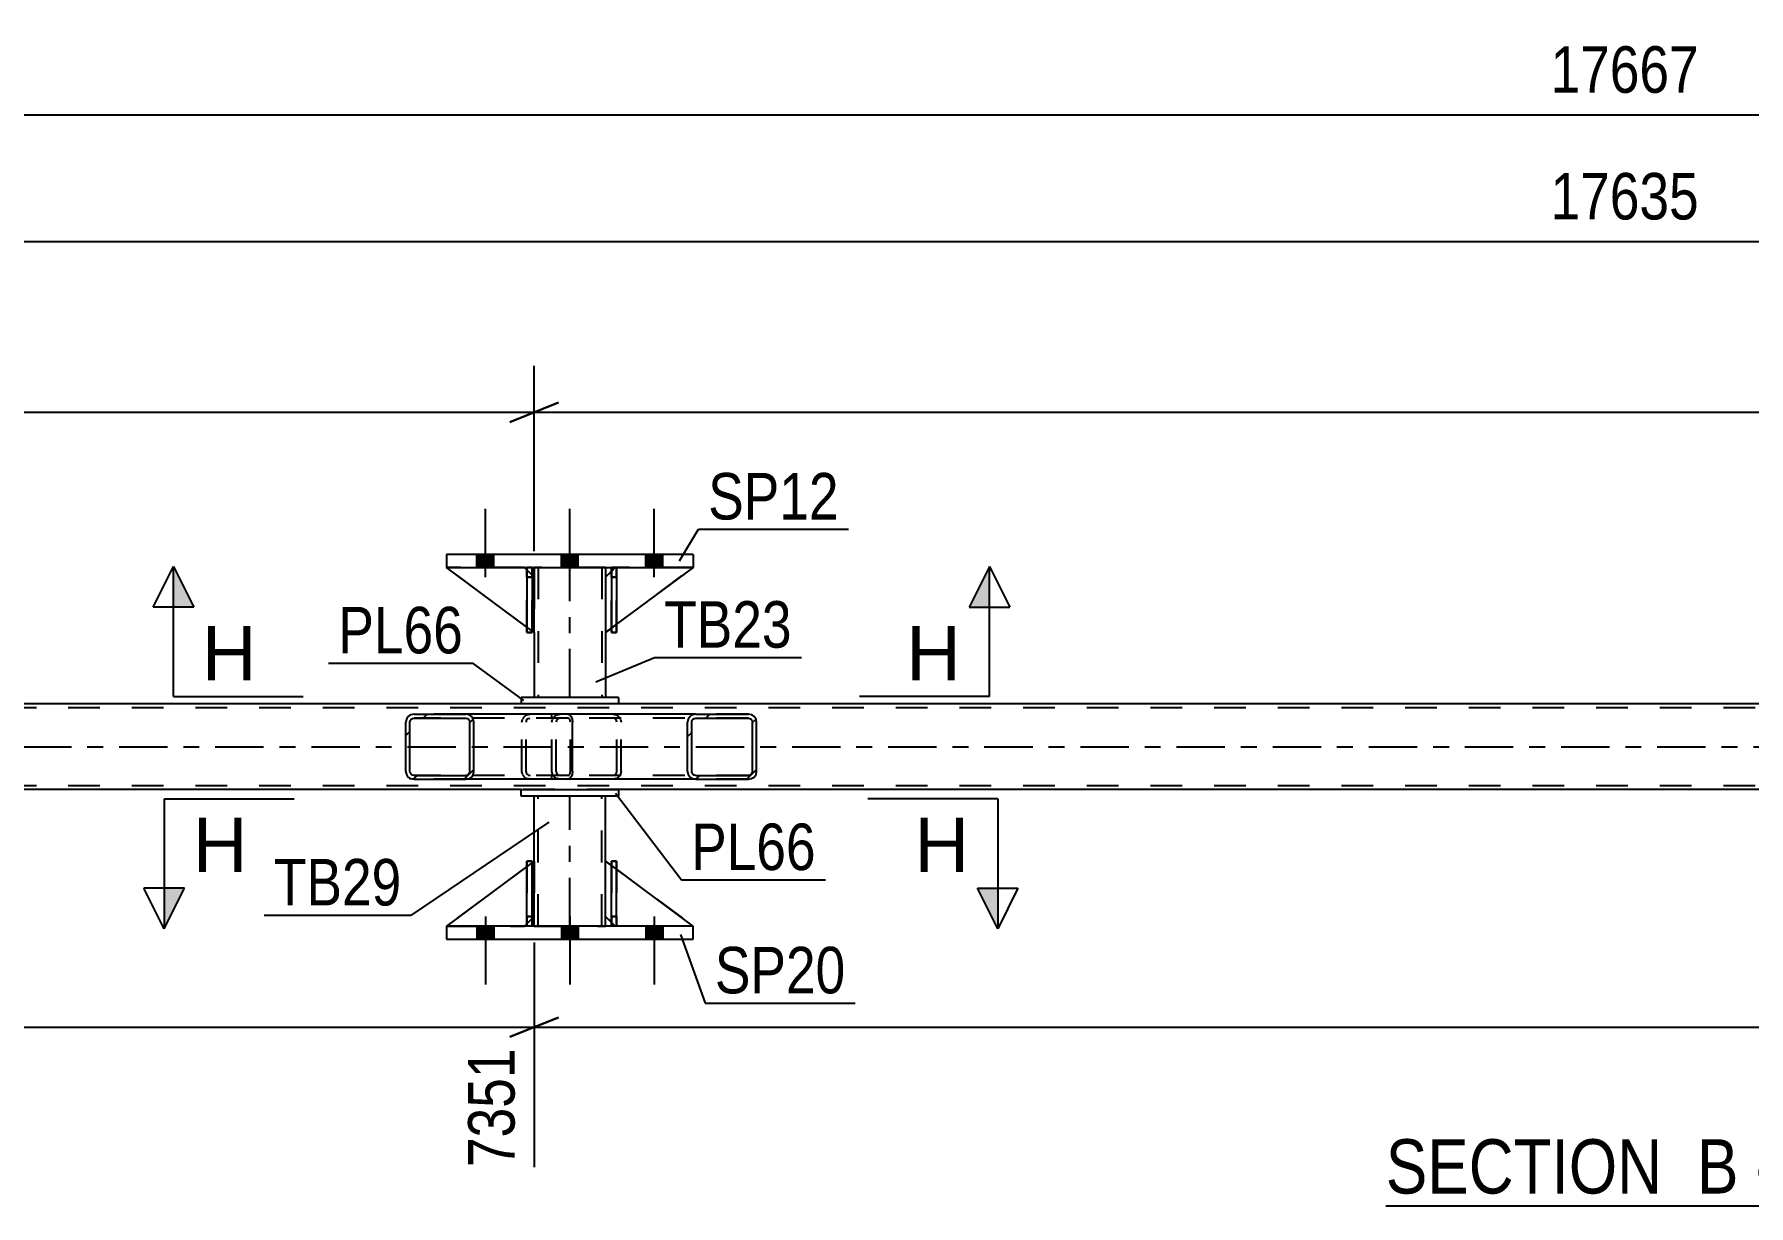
# Model space of a CAD drawing. Header units: millimetres. Extents: x -123 to 718, y -437 to 157.
# Drawn here: x 178.7 to 284.2, y -238.1 to -166 of the extents above; entities that cross this region are included whole.
import ezdxf

# ---------------------------------------------------------------- set-up
doc = ezdxf.new("R2010")
doc.units = ezdxf.units.MM
doc.linetypes.add('DXK_LINE_DOT2', pattern=[3.9198, 1.9599, -1.9599])
doc.linetypes.add('DXK_LINE_DOT3', pattern=[5.9187, 2.979, -0.9799, 0.9799, -0.9799])
doc.styles.add('Arial', font='ARIAL.TTF', dxfattribs={"height": 0.2})
doc.styles.add('Arial Narrow', font='ARIALN.TTF', dxfattribs={"height": 0.2})

# ---------------------------------------------------------------- blocks, each defined once
blk = doc.blocks.new('Unknown-232816598-12 - 4530')
at = {"color": 6, "linetype": 'Continuous'}
blk.add_line((261.89, -238.14), (289.54, -238.14), dxfattribs=at)
at = {"color": 0, "linetype": 'Continuous'}
for points in [[(280, -237.39), (280, -233.89), (261.89, -233.89), (261.89, -237.39)], [(283.6, -237.39), (283.6, -233.89), (281.05, -233.89), (281.05, -237.39)], [(285.93, -237.39), (285.93, -233.89), (284.65, -233.89), (284.65, -237.39)], [(289.54, -237.39), (289.54, -233.89), (286.98, -233.89), (286.98, -237.39)]]:
    blk.add_wipeout(points, dxfattribs=at)
at = {"color": 7, "linetype": 'Continuous', "style": 'Arial Narrow'}
for s, p in [('SECTION ', (261.89, -237.39)), ('B', (281.05, -237.39)), ('B', (286.98, -237.39)), ('-', (284.65, -237.39))]:
    blk.add_text(s, height=3.34, dxfattribs=at).set_placement(p)
blk = doc.blocks.new('Part-232816598-4806 - 4530')
at = {"color": 7, "linetype": 'DXK_LINE_DOT2'}
for p, q in [((214.21, -199.45), (214.21, -198.85)), ((214.21, -198.85), (214.21, -198.85)), ((214.21, -198.85), (214.21, -202.85)), ((214.53, -198.85), (214.21, -198.85)), ((214.21, -202.85), (214.21, -199.45)), ((214.21, -199.45), (214.53, -199.45)), ((214.53, -199.45), (214.53, -198.85)), ((214.53, -202.85), (214.53, -198.85)), ((214.53, -199.45), (214.53, -202.85)), ((214.21, -202.85), (214.53, -202.85))]:
    blk.add_line(p, q, dxfattribs=at)
blk = doc.blocks.new('Bolt-232816598-4584 - 4530')
at = {"linetype": 'Continuous'}
for points in [[(205.93, -198.85), (206.97, -198.85), (206.97, -198.05), (205.93, -198.05)], [(205.93, -198.85), (206.97, -198.85), (206.97, -198.05), (205.93, -198.05)], [(205.93, -198.85), (206.97, -198.85), (206.97, -198.05), (205.93, -198.05)], [(211.13, -198.85), (212.17, -198.85), (212.17, -198.05), (211.13, -198.05)], [(211.13, -198.85), (212.17, -198.85), (212.17, -198.05), (211.13, -198.05)], [(216.33, -198.85), (217.37, -198.85), (217.37, -198.05), (216.33, -198.05)], [(216.33, -198.85), (217.37, -198.85), (217.37, -198.05), (216.33, -198.05)], [(216.33, -198.85), (217.37, -198.85), (217.37, -198.05), (216.33, -198.05)]]:
    blk.add_hatch(color=1, dxfattribs=at).paths.add_polyline_path(points)
at = {"color": 1, "linetype": 'Continuous'}
for p, q in [((206.45, -199.45), (206.45, -195.25)), ((206.45, -199.45), (206.45, -195.25)), ((206.45, -199.45), (206.45, -195.25)), ((211.65, -199.45), (211.65, -195.25)), ((211.65, -199.45), (211.65, -195.25)), ((216.85, -199.45), (216.85, -195.25)), ((216.85, -199.45), (216.85, -195.25)), ((216.85, -199.45), (216.85, -195.25)), ((205.93, -198.85), (205.93, -198.05)), ((205.93, -198.85), (205.93, -198.05)), ((205.93, -198.85), (205.93, -198.05)), ((206.97, -198.85), (206.97, -198.05)), ((206.97, -198.85), (206.97, -198.05)), ((206.97, -198.85), (206.97, -198.05)), ((211.13, -198.85), (211.13, -198.05)), ((211.13, -198.85), (211.13, -198.05)), ((212.17, -198.85), (212.17, -198.05)), ((212.17, -198.85), (212.17, -198.05)), ((216.33, -198.85), (216.33, -198.05)), ((216.33, -198.85), (216.33, -198.05)), ((216.33, -198.85), (216.33, -198.05)), ((217.37, -198.85), (217.37, -198.05)), ((217.37, -198.85), (217.37, -198.05)), ((217.37, -198.85), (217.37, -198.05))]:
    blk.add_line(p, q, dxfattribs=at)
blk = doc.blocks.new('Part-232816598-4655 - 4530')
at = {"color": 7, "linetype": 'DXK_LINE_DOT2'}
for p, q in [((606.06, -207.49), (-52.85, -207.49)), ((214.65, -207.25), (208.65, -207.25)), ((606.06, -212.29), (-52.85, -212.29)), ((214.65, -212.53), (208.65, -212.53))]:
    blk.add_line(p, q, dxfattribs=at)
at = {"color": 2, "linetype": 'Continuous'}
for p, q in [((208.65, -207.25), (44.39, -207.25)), ((464.07, -207.25), (214.65, -207.25)), ((208.65, -212.53), (44.39, -212.53)), ((464.07, -212.53), (214.65, -212.53))]:
    blk.add_line(p, q, dxfattribs=at)
at = {"color": 7, "linetype": 'DXK_LINE_DOT3'}
blk.add_line((-52.85, -209.89), (606.06, -209.89), dxfattribs=at)
blk = doc.blocks.new('Part-232816598-4784 - 4530')
at = {"color": 2, "linetype": 'Continuous'}
for p, q in [((214.65, -206.85), (208.65, -206.85)), ((208.65, -206.85), (208.65, -207.25)), ((214.65, -206.85), (214.65, -207.25)), ((214.65, -207.25), (208.65, -207.25))]:
    blk.add_line(p, q, dxfattribs=at)
blk = doc.blocks.new('Part-232816598-4750 - 4530')
at = {"linetype": 'Continuous'}
h = blk.add_hatch(dxfattribs=at)
h.set_pattern_fill('', scale=0.7, style=0, pattern_type=0)
h.set_pattern_definition([(45, (205.705, -208.1876), (-1.57154, 1.57154), [])])
h.paths.add_polyline_path([(205.74, -208.37), (205.7, -208.19), (205.6, -208.03), (205.43, -207.93), (205.24, -207.89), (202.06, -207.89), (201.86, -207.93), (201.7, -208.03), (201.59, -208.19), (201.55, -208.37), (201.55, -211.41), (201.59, -211.59), (201.7, -211.75), (201.86, -211.85), (202.06, -211.89), (205.24, -211.89), (205.43, -211.85), (205.6, -211.75), (205.7, -211.59), (205.74, -211.41)])
h.paths.add_polyline_path([(205.47, -211.5), (205.42, -211.58), (205.34, -211.63), (205.24, -211.65), (202.06, -211.65), (201.96, -211.63), (201.88, -211.58), (201.82, -211.5), (201.8, -211.41), (201.8, -208.37), (201.82, -208.28), (201.88, -208.2), (201.96, -208.15), (202.06, -208.13), (205.24, -208.13), (205.34, -208.15), (205.42, -208.2), (205.47, -208.28), (205.49, -208.37), (205.49, -211.41)])
at = {"color": 2, "linetype": 'Continuous'}
for p, q in [((202.06, -207.89), (201.86, -207.93)), ((202.06, -207.89), (205.24, -207.89)), ((211.54, -207.89), (205.24, -207.89)), ((205.43, -207.93), (205.24, -207.89)), ((211.54, -207.89), (211.64, -207.93)), ((211.64, -207.93), (211.73, -208.03)), ((201.59, -208.19), (201.55, -208.37)), ((201.55, -211.41), (201.55, -208.37)), ((201.8, -208.37), (201.82, -208.28)), ((201.8, -211.41), (201.8, -208.37)), ((201.82, -208.28), (201.88, -208.2)), ((201.88, -208.2), (201.96, -208.15)), ((201.96, -208.15), (202.06, -208.13)), ((202.06, -208.13), (205.24, -208.13)), ((205.24, -208.13), (205.34, -208.15)), ((205.34, -208.15), (205.42, -208.2)), ((205.42, -208.2), (205.47, -208.28)), ((205.47, -208.28), (205.49, -208.37)), ((205.49, -211.41), (205.49, -208.37)), ((205.74, -208.37), (205.7, -208.19)), ((205.74, -211.41), (205.74, -208.37)), ((211.73, -208.03), (211.79, -208.19)), ((211.79, -208.19), (211.81, -208.37)), ((211.81, -211.41), (211.81, -208.37)), ((201.55, -211.41), (201.59, -211.59)), ((201.82, -211.5), (201.8, -211.41)), ((201.88, -211.58), (201.82, -211.5)), ((201.86, -211.85), (202.06, -211.89)), ((201.96, -211.63), (201.88, -211.58)), ((202.06, -211.65), (201.96, -211.63)), ((202.06, -211.65), (205.24, -211.65)), ((202.06, -211.89), (205.24, -211.89)), ((205.34, -211.63), (205.24, -211.65)), ((205.24, -211.89), (205.43, -211.85)), ((211.54, -211.89), (205.24, -211.89)), ((205.42, -211.58), (205.34, -211.63)), ((205.47, -211.5), (205.42, -211.58)), ((205.49, -211.41), (205.47, -211.5)), ((205.7, -211.59), (205.74, -211.41)), ((211.64, -211.85), (211.54, -211.89)), ((211.73, -211.75), (211.64, -211.85)), ((211.79, -211.59), (211.73, -211.75)), ((211.81, -211.41), (211.79, -211.59))]:
    blk.add_line(p, q, dxfattribs=at)
at = {"color": 7, "linetype": 'DXK_LINE_DOT2'}
for p, q in [((205.24, -207.89), (202.06, -207.89)), ((209.01, -207.93), (209.21, -207.89)), ((210.55, -208.13), (210.55, -207.89)), ((211.54, -208.13), (202.06, -208.13)), ((208.7, -208.37), (208.74, -208.19)), ((208.7, -211.41), (208.7, -208.37)), ((208.97, -208.28), (208.96, -208.37)), ((208.96, -211.41), (208.96, -208.37)), ((209.03, -208.2), (208.97, -208.28)), ((209.03, -208.2), (209.05, -208.19)), ((209.05, -208.19), (209.11, -208.15)), ((209.11, -208.15), (209.21, -208.13)), ((211.59, -208.15), (211.54, -208.13)), ((211.64, -208.2), (211.59, -208.15)), ((211.67, -208.28), (211.64, -208.2)), ((211.68, -208.37), (211.67, -208.28)), ((211.68, -211.41), (211.68, -208.37)), ((211.54, -211.65), (202.06, -211.65)), ((205.24, -211.89), (202.06, -211.89)), ((208.74, -211.59), (208.7, -211.41)), ((208.96, -211.41), (208.97, -211.5)), ((208.97, -211.5), (209.03, -211.58)), ((209.21, -211.89), (209.01, -211.85)), ((209.03, -211.58), (209.05, -211.59)), ((209.05, -211.59), (209.11, -211.63)), ((209.11, -211.63), (209.21, -211.65)), ((210.55, -211.89), (210.55, -211.65)), ((211.54, -211.65), (211.59, -211.63)), ((211.59, -211.63), (211.64, -211.58)), ((211.64, -211.58), (211.67, -211.5)), ((211.67, -211.5), (211.68, -211.41))]:
    blk.add_line(p, q, dxfattribs=at)
at = {"color": 2, "linetype": 'Continuous'}
for centre, start, end in [((202.04, -208.39), 111.1941, 156.1506), ((205.25, -208.39), 23.8494, 68.8059), ((202.04, -211.4), 203.8494, 248.8059), ((205.25, -211.4), 291.1941, 336.1506)]:
    blk.add_arc(centre, 0.492, start, end, dxfattribs=at)
at = {"color": 7, "linetype": 'DXK_LINE_DOT2'}
for centre, start, end in [((209.19, -208.39), 111.1941, 156.1506), ((209.19, -211.4), 203.8494, 248.8059)]:
    blk.add_arc(centre, 0.492, start, end, dxfattribs=at)
blk = doc.blocks.new('Part-232816598-4762 - 4530')
at = {"color": 2, "linetype": 'Continuous'}
for p, q in [((209.45, -198.85), (209.45, -199.45)), ((213.85, -198.85), (213.85, -199.45)), ((209.45, -202.85), (209.45, -206.85)), ((213.85, -202.85), (213.85, -206.85))]:
    blk.add_line(p, q, dxfattribs=at)
at = {"color": 7, "linetype": 'DXK_LINE_DOT2'}
for p, q in [((213.85, -198.85), (209.45, -198.85)), ((209.45, -199.45), (209.45, -202.85)), ((209.69, -198.85), (209.69, -206.85)), ((213.61, -198.85), (213.61, -206.85)), ((213.85, -199.45), (213.85, -202.85)), ((213.85, -206.85), (209.45, -206.85))]:
    blk.add_line(p, q, dxfattribs=at)
at = {"color": 7, "linetype": 'DXK_LINE_DOT3'}
blk.add_line((211.65, -206.85), (211.65, -198.85), dxfattribs=at)
blk = doc.blocks.new('Part-232816598-4751 - 4530')
at = {"linetype": 'Continuous'}
h = blk.add_hatch(dxfattribs=at)
h.set_pattern_fill('', scale=0.7, style=0, pattern_type=0)
h.set_pattern_definition([(45, (223.1157, -208.1876), (-1.57154, 1.57154), [])])
h.paths.add_polyline_path([(223.15, -208.37), (223.12, -208.19), (223, -208.03), (222.84, -207.93), (222.64, -207.89), (219.41, -207.89), (219.21, -207.93), (219.05, -208.03), (218.94, -208.19), (218.9, -208.37), (218.9, -211.41), (218.94, -211.59), (219.05, -211.75), (219.21, -211.85), (219.41, -211.89), (222.64, -211.89), (222.84, -211.85), (223, -211.75), (223.12, -211.59), (223.15, -211.41)])
h.paths.add_polyline_path([(222.88, -211.5), (222.82, -211.58), (222.74, -211.63), (222.64, -211.65), (219.41, -211.65), (219.31, -211.63), (219.23, -211.58), (219.17, -211.5), (219.15, -211.41), (219.15, -208.37), (219.17, -208.28), (219.23, -208.2), (219.31, -208.15), (219.41, -208.13), (222.64, -208.13), (222.74, -208.15), (222.82, -208.2), (222.88, -208.28), (222.9, -208.37), (222.9, -211.41)])
at = {"color": 7, "linetype": 'DXK_LINE_DOT2'}
for p, q in [((210.86, -207.93), (211.06, -207.89)), ((211.54, -207.89), (211.06, -207.89)), ((214.29, -207.89), (214.49, -207.93)), ((222.64, -207.89), (219.41, -207.89)), ((210.55, -208.37), (210.59, -208.19)), ((210.55, -211.41), (210.55, -208.37)), ((210.82, -208.28), (210.8, -208.37)), ((210.8, -211.41), (210.8, -208.37)), ((210.88, -208.2), (210.82, -208.28)), ((210.96, -208.15), (210.88, -208.2)), ((211.06, -208.13), (210.96, -208.15)), ((222.64, -208.13), (211.06, -208.13)), ((214.39, -208.15), (214.29, -208.13)), ((214.48, -208.2), (214.39, -208.15)), ((214.53, -208.28), (214.48, -208.2)), ((214.55, -208.37), (214.53, -208.28)), ((214.55, -211.41), (214.55, -208.37)), ((214.77, -208.19), (214.81, -208.37)), ((214.81, -211.41), (214.81, -208.37)), ((210.59, -211.59), (210.55, -211.41)), ((210.8, -211.41), (210.82, -211.5)), ((210.82, -211.5), (210.88, -211.58)), ((211.06, -211.89), (210.86, -211.85)), ((210.88, -211.58), (210.96, -211.63)), ((210.96, -211.63), (211.06, -211.65)), ((222.64, -211.65), (211.06, -211.65)), ((211.54, -211.89), (211.06, -211.89)), ((214.29, -211.65), (214.39, -211.63)), ((214.49, -211.85), (214.29, -211.89)), ((214.39, -211.63), (214.48, -211.58)), ((214.48, -211.58), (214.53, -211.5)), ((214.53, -211.5), (214.55, -211.41)), ((214.81, -211.41), (214.77, -211.59)), ((222.64, -211.89), (219.41, -211.89))]:
    blk.add_line(p, q, dxfattribs=at)
at = {"color": 2, "linetype": 'Continuous'}
for p, q in [((219.41, -207.89), (211.54, -207.89)), ((219.41, -207.89), (219.21, -207.93)), ((219.41, -207.89), (222.64, -207.89)), ((222.84, -207.93), (222.64, -207.89)), ((218.94, -208.19), (218.9, -208.37)), ((218.9, -211.41), (218.9, -208.37)), ((219.15, -208.37), (219.17, -208.28)), ((219.15, -211.41), (219.15, -208.37)), ((219.17, -208.28), (219.23, -208.2)), ((219.23, -208.2), (219.31, -208.15)), ((219.31, -208.15), (219.41, -208.13)), ((219.41, -208.13), (222.64, -208.13)), ((222.64, -208.13), (222.74, -208.15)), ((222.74, -208.15), (222.82, -208.2)), ((222.82, -208.2), (222.88, -208.28)), ((222.88, -208.28), (222.9, -208.37)), ((222.9, -211.41), (222.9, -208.37)), ((223.15, -208.37), (223.12, -208.19)), ((223.15, -211.41), (223.15, -208.37)), ((219.41, -211.89), (211.54, -211.89)), ((218.9, -211.41), (218.94, -211.59)), ((219.17, -211.5), (219.15, -211.41)), ((219.23, -211.58), (219.17, -211.5)), ((219.21, -211.85), (219.41, -211.89)), ((219.31, -211.63), (219.23, -211.58)), ((219.41, -211.65), (219.31, -211.63)), ((219.41, -211.65), (222.64, -211.65)), ((219.41, -211.89), (222.64, -211.89)), ((222.74, -211.63), (222.64, -211.65)), ((222.64, -211.89), (222.84, -211.85)), ((222.82, -211.58), (222.74, -211.63)), ((222.88, -211.5), (222.82, -211.58)), ((222.9, -211.41), (222.88, -211.5)), ((223.12, -211.59), (223.15, -211.41))]:
    blk.add_line(p, q, dxfattribs=at)
at = {"color": 7, "linetype": 'DXK_LINE_DOT2'}
for centre, start, end in [((211.04, -208.39), 110.7583, 155.68), ((214.31, -208.39), 24.32, 69.2417), ((211.04, -211.39), 204.32, 249.2417), ((214.31, -211.39), 290.7583, 335.68)]:
    blk.add_arc(centre, 0.496, start, end, dxfattribs=at)
at = {"color": 2, "linetype": 'Continuous'}
for centre, start, end in [((219.39, -208.39), 110.7583, 155.68), ((222.66, -208.39), 24.32, 69.2417), ((219.39, -211.39), 204.32, 249.2417), ((222.66, -211.39), 290.7583, 335.68)]:
    blk.add_arc(centre, 0.496, start, end, dxfattribs=at)
blk = doc.blocks.new('Part-232816598-4789 - 4530')
at = {"color": 2, "linetype": 'Continuous'}
for p, q in [((208.65, -212.53), (214.65, -212.53)), ((208.65, -212.93), (208.65, -212.53)), ((214.65, -212.93), (208.65, -212.93)), ((214.65, -212.53), (214.65, -212.93))]:
    blk.add_line(p, q, dxfattribs=at)
blk = doc.blocks.new('Part-232816598-4794 - 4530')
at = {"color": 2, "linetype": 'Continuous'}
for p, q in [((209.45, -216.93), (209.45, -212.93)), ((213.85, -216.93), (213.85, -212.93)), ((209.45, -220.93), (209.45, -220.33)), ((213.85, -220.93), (213.85, -220.33))]:
    blk.add_line(p, q, dxfattribs=at)
at = {"color": 7, "linetype": 'DXK_LINE_DOT2'}
for p, q in [((213.85, -212.93), (209.45, -212.93)), ((209.69, -220.93), (209.69, -212.93)), ((213.61, -220.93), (213.61, -212.93)), ((209.45, -220.33), (209.45, -216.93)), ((213.85, -220.33), (213.85, -216.93)), ((209.45, -220.93), (213.85, -220.93))]:
    blk.add_line(p, q, dxfattribs=at)
at = {"color": 7, "linetype": 'DXK_LINE_DOT3'}
blk.add_line((211.65, -220.93), (211.65, -212.93), dxfattribs=at)
blk = doc.blocks.new('Part-232816598-4799 - 4530')
at = {"color": 2, "linetype": 'Continuous'}
for p, q in [((219.25, -198.05), (204.05, -198.05)), ((204.05, -198.05), (204.05, -198.85)), ((219.25, -198.05), (219.25, -198.85)), ((204.05, -198.85), (219.25, -198.85))]:
    blk.add_line(p, q, dxfattribs=at)
blk = doc.blocks.new('Part-232816598-4805 - 4530')
at = {"color": 7, "linetype": 'DXK_LINE_DOT2'}
for p, q in [((209.01, -199.45), (209.01, -198.85)), ((209.01, -198.85), (209.01, -198.85)), ((209.01, -198.85), (209.01, -202.85)), ((209.33, -198.85), (209.01, -198.85)), ((209.01, -202.85), (209.01, -199.45)), ((209.01, -199.45), (209.33, -199.45)), ((209.33, -199.45), (209.33, -198.85)), ((209.33, -202.85), (209.33, -198.85)), ((209.33, -199.45), (209.33, -202.85)), ((209.01, -202.85), (209.33, -202.85))]:
    blk.add_line(p, q, dxfattribs=at)
blk = doc.blocks.new('Part-232816598-4807 - 4530')
at = {"color": 2, "linetype": 'Continuous'}
for p, q in [((209.33, -198.85), (209.01, -198.85)), ((209.01, -198.85), (209.01, -202.85)), ((209.33, -198.85), (209.33, -198.85)), ((209.33, -198.85), (209.33, -202.85)), ((209.33, -202.85), (209.01, -202.85))]:
    blk.add_line(p, q, dxfattribs=at)
at = {"color": 7, "linetype": 'DXK_LINE_DOT2'}
for p, q in [((209.01, -199.45), (209.01, -198.85)), ((209.33, -199.45), (209.01, -199.45)), ((209.01, -199.45), (209.01, -202.85)), ((209.33, -199.45), (209.33, -198.85)), ((209.33, -198.85), (209.33, -198.85)), ((209.33, -202.85), (209.33, -199.45))]:
    blk.add_line(p, q, dxfattribs=at)
blk = doc.blocks.new('Part-232816598-4808 - 4530')
at = {"color": 2, "linetype": 'Continuous'}
for p, q in [((214.53, -198.85), (214.21, -198.85)), ((214.21, -198.85), (214.21, -202.85)), ((214.53, -198.85), (214.53, -198.85)), ((214.53, -198.85), (214.53, -202.85)), ((214.53, -202.85), (214.21, -202.85))]:
    blk.add_line(p, q, dxfattribs=at)
at = {"color": 7, "linetype": 'DXK_LINE_DOT2'}
for p, q in [((214.21, -199.45), (214.21, -198.85)), ((214.53, -199.45), (214.21, -199.45)), ((214.21, -199.45), (214.21, -202.85)), ((214.53, -199.45), (214.53, -198.85)), ((214.53, -198.85), (214.53, -198.85)), ((214.53, -202.85), (214.53, -199.45))]:
    blk.add_line(p, q, dxfattribs=at)
blk = doc.blocks.new('Part-232816598-4809 - 4530')
at = {"color": 7, "linetype": 'DXK_LINE_DOT2'}
for p, q in [((209.45, -202.85), (204.05, -198.85)), ((204.05, -198.85), (208.85, -198.85)), ((208.85, -198.85), (209.45, -199.45)), ((209.45, -199.45), (208.85, -198.85)), ((209.45, -199.45), (209.45, -202.85)), ((209.45, -199.45), (209.45, -199.45)), ((209.45, -199.45), (209.45, -202.85))]:
    blk.add_line(p, q, dxfattribs=at)
blk = doc.blocks.new('Part-232816598-4810 - 4530')
at = {"color": 2, "linetype": 'Continuous'}
for p, q in [((209.01, -202.52), (204.05, -198.85)), ((209.01, -199), (208.85, -198.85)), ((209.45, -199.45), (209.33, -199.33)), ((209.45, -199.45), (209.45, -199.45)), ((209.45, -202.85), (209.45, -199.45)), ((209.33, -202.76), (209.45, -202.85)), ((209.45, -202.85), (209.45, -202.85))]:
    blk.add_line(p, q, dxfattribs=at)
at = {"color": 7, "linetype": 'DXK_LINE_DOT2'}
for p, q in [((208.85, -198.85), (204.05, -198.85)), ((208.85, -198.85), (209.45, -199.45)), ((209.33, -199.33), (209.01, -199)), ((209.45, -199.45), (209.45, -202.85)), ((209.33, -202.76), (209.01, -202.52))]:
    blk.add_line(p, q, dxfattribs=at)
blk = doc.blocks.new('Part-232816598-4811 - 4530')
at = {"color": 7, "linetype": 'DXK_LINE_DOT2'}
for p, q in [((214.45, -198.85), (213.85, -199.45)), ((213.85, -202.85), (219.25, -198.85)), ((213.85, -199.45), (213.85, -202.85)), ((219.25, -198.85), (214.45, -198.85))]:
    blk.add_line(p, q, dxfattribs=at)
blk = doc.blocks.new('Part-232816598-4812 - 4530')
at = {"color": 2, "linetype": 'Continuous'}
for p, q in [((214.21, -199.1), (213.85, -199.45)), ((213.85, -199.45), (213.85, -202.85)), ((219.25, -198.85), (214.53, -202.35)), ((214.21, -202.59), (213.85, -202.85))]:
    blk.add_line(p, q, dxfattribs=at)
at = {"color": 7, "linetype": 'DXK_LINE_DOT2'}
for p, q in [((214.45, -198.85), (214.21, -199.1)), ((219.25, -198.85), (214.45, -198.85)), ((214.53, -202.35), (214.21, -202.59))]:
    blk.add_line(p, q, dxfattribs=at)
blk = doc.blocks.new('Part-232816598-21214 - 4530')
at = {"color": 7, "linetype": 'DXK_LINE_DOT2'}
for p, q in [((209.33, -216.93), (209.01, -216.93)), ((209.01, -220.33), (209.01, -216.93)), ((209.01, -220.93), (209.01, -216.93)), ((209.33, -216.93), (209.33, -220.46)), ((209.33, -220.93), (209.33, -216.93)), ((209.33, -220.33), (209.01, -220.33)), ((209.01, -220.93), (209.01, -220.33)), ((209.33, -220.46), (209.33, -220.93)), ((209.33, -220.93), (209.01, -220.93)), ((209.33, -220.93), (209.33, -220.93))]:
    blk.add_line(p, q, dxfattribs=at)
blk = doc.blocks.new('Part-232816598-21215 - 4530')
at = {"color": 7, "linetype": 'DXK_LINE_DOT2'}
for p, q in [((214.53, -216.93), (214.21, -216.93)), ((214.21, -220.33), (214.21, -216.93)), ((214.21, -220.93), (214.21, -216.93)), ((214.53, -216.93), (214.53, -220.33)), ((214.53, -220.93), (214.53, -216.93)), ((214.53, -220.33), (214.21, -220.33)), ((214.21, -220.93), (214.21, -220.33)), ((214.53, -220.33), (214.53, -220.93)), ((214.53, -220.93), (214.21, -220.93)), ((214.53, -220.93), (214.53, -220.93))]:
    blk.add_line(p, q, dxfattribs=at)
blk = doc.blocks.new('Part-232816598-21216 - 4530')
at = {"color": 2, "linetype": 'Continuous'}
for p, q in [((209.01, -220.93), (209.01, -216.93)), ((209.01, -216.93), (209.33, -216.93)), ((209.33, -220.93), (209.33, -216.93)), ((209.01, -220.93), (209.01, -220.93)), ((209.01, -220.93), (209.01, -220.93)), ((209.33, -220.93), (209.01, -220.93)), ((209.33, -220.93), (209.33, -220.93))]:
    blk.add_line(p, q, dxfattribs=at)
at = {"color": 7, "linetype": 'DXK_LINE_DOT2'}
for p, q in [((209.01, -216.93), (209.01, -220.34)), ((209.33, -220.34), (209.33, -216.93)), ((209.01, -220.33), (209.33, -220.33)), ((209.01, -220.34), (209.01, -220.93)), ((209.33, -220.93), (209.33, -220.34)), ((209.01, -220.93), (209.01, -220.93)), ((209.33, -220.93), (209.33, -220.93)), ((209.33, -220.93), (209.33, -220.93))]:
    blk.add_line(p, q, dxfattribs=at)
blk = doc.blocks.new('Part-232816598-21217 - 4530')
at = {"color": 2, "linetype": 'Continuous'}
for p, q in [((214.21, -220.93), (214.21, -216.93)), ((214.21, -216.93), (214.53, -216.93)), ((214.53, -220.93), (214.53, -216.93)), ((214.21, -220.93), (214.21, -220.93)), ((214.21, -220.93), (214.21, -220.93)), ((214.53, -220.93), (214.21, -220.93)), ((214.53, -220.93), (214.53, -220.93))]:
    blk.add_line(p, q, dxfattribs=at)
at = {"color": 7, "linetype": 'DXK_LINE_DOT2'}
for p, q in [((214.21, -216.93), (214.21, -220.34)), ((214.53, -220.34), (214.53, -216.93)), ((214.21, -220.33), (214.53, -220.33)), ((214.21, -220.34), (214.21, -220.93)), ((214.53, -220.93), (214.53, -220.34)), ((214.21, -220.93), (214.21, -220.93)), ((214.53, -220.93), (214.53, -220.93)), ((214.53, -220.93), (214.53, -220.93))]:
    blk.add_line(p, q, dxfattribs=at)
blk = doc.blocks.new('Part-232816598-21218 - 4530')
at = {"color": 7, "linetype": 'DXK_LINE_DOT2'}
for p, q in [((209.45, -216.93), (204.05, -220.93)), ((209.45, -220.33), (209.45, -216.93)), ((209.45, -216.93), (209.45, -220.33)), ((208.85, -220.93), (209.45, -220.33)), ((209.45, -220.33), (208.85, -220.93)), ((209.45, -220.33), (209.45, -220.33)), ((204.05, -220.93), (208.85, -220.93))]:
    blk.add_line(p, q, dxfattribs=at)
blk = doc.blocks.new('Part-232816598-21219 - 4530')
at = {"color": 2, "linetype": 'Continuous'}
for p, q in [((209.01, -217.26), (204.06, -220.93)), ((209.45, -216.93), (209.33, -217.03)), ((209.45, -220.33), (209.45, -216.93)), ((209.45, -220.33), (209.33, -220.46)), ((209.45, -220.33), (209.45, -220.33)), ((209.01, -220.78), (208.86, -220.93))]:
    blk.add_line(p, q, dxfattribs=at)
at = {"color": 7, "linetype": 'DXK_LINE_DOT2'}
for p, q in [((209.33, -217.03), (209.01, -217.26)), ((209.45, -220.33), (209.45, -216.93)), ((209.45, -220.33), (208.85, -220.93)), ((209.33, -220.46), (209.01, -220.78)), ((204.05, -220.93), (204.06, -220.93)), ((204.06, -220.93), (204.05, -220.93)), ((208.85, -220.93), (204.05, -220.93)), ((208.85, -220.93), (208.86, -220.93))]:
    blk.add_line(p, q, dxfattribs=at)
blk = doc.blocks.new('Part-232816598-21220 - 4530')
at = {"color": 7, "linetype": 'DXK_LINE_DOT2'}
for p, q in [((213.85, -220.33), (213.85, -216.93)), ((213.85, -216.93), (219.25, -220.93)), ((214.45, -220.93), (213.85, -220.33)), ((219.25, -220.93), (214.45, -220.93))]:
    blk.add_line(p, q, dxfattribs=at)
blk = doc.blocks.new('Part-232816598-21221 - 4530')
at = {"color": 2, "linetype": 'Continuous'}
for p, q in [((213.85, -220.33), (213.85, -216.93)), ((214.21, -217.2), (213.85, -216.93)), ((219.25, -220.93), (214.53, -217.43)), ((214.21, -220.69), (213.85, -220.33))]:
    blk.add_line(p, q, dxfattribs=at)
at = {"color": 7, "linetype": 'DXK_LINE_DOT2'}
for p, q in [((214.53, -217.43), (214.21, -217.2)), ((214.45, -220.93), (214.21, -220.69)), ((219.25, -220.93), (214.45, -220.93)), ((219.25, -220.93), (219.25, -220.93)), ((219.25, -220.93), (219.25, -220.93))]:
    blk.add_line(p, q, dxfattribs=at)
blk = doc.blocks.new('Part-232816598-21222 - 4530')
at = {"color": 2, "linetype": 'Continuous'}
for p, q in [((219.25, -220.93), (204.05, -220.93)), ((204.05, -220.93), (204.05, -221.73)), ((219.25, -221.73), (219.25, -220.93)), ((204.05, -221.73), (219.25, -221.73))]:
    blk.add_line(p, q, dxfattribs=at)
blk = doc.blocks.new('Bolt-232816598-21233 - 4530')
at = {"linetype": 'Continuous'}
for points in [[(206.97, -220.93), (205.93, -220.93), (205.93, -221.73), (206.97, -221.73)], [(206.97, -220.93), (205.93, -220.93), (205.93, -221.73), (206.97, -221.73)], [(206.97, -220.93), (205.93, -220.93), (205.93, -221.73), (206.97, -221.73)], [(212.17, -220.93), (211.13, -220.93), (211.13, -221.73), (212.17, -221.73)], [(212.17, -220.93), (211.13, -220.93), (211.13, -221.73), (212.17, -221.73)], [(217.37, -220.93), (216.33, -220.93), (216.33, -221.73), (217.37, -221.73)], [(217.37, -220.93), (216.33, -220.93), (216.33, -221.73), (217.37, -221.73)], [(217.37, -220.93), (216.33, -220.93), (216.33, -221.73), (217.37, -221.73)]]:
    blk.add_hatch(color=1, dxfattribs=at).paths.add_polyline_path(points)
at = {"color": 1, "linetype": 'Continuous'}
for p, q in [((206.45, -220.33), (206.45, -224.53)), ((206.45, -220.33), (206.45, -224.53)), ((206.45, -220.33), (206.45, -224.53)), ((211.65, -220.33), (211.65, -224.53)), ((211.65, -220.33), (211.65, -224.53)), ((216.85, -220.33), (216.85, -224.53)), ((216.85, -220.33), (216.85, -224.53)), ((216.85, -220.33), (216.85, -224.53)), ((205.93, -220.93), (205.93, -221.73)), ((205.93, -220.93), (205.93, -221.73)), ((205.93, -220.93), (205.93, -221.73)), ((206.97, -220.93), (206.97, -221.73)), ((206.97, -220.93), (206.97, -221.73)), ((206.97, -220.93), (206.97, -221.73)), ((211.13, -220.93), (211.13, -221.73)), ((211.13, -220.93), (211.13, -221.73)), ((212.17, -220.93), (212.17, -221.73)), ((212.17, -220.93), (212.17, -221.73)), ((216.33, -220.93), (216.33, -221.73)), ((216.33, -220.93), (216.33, -221.73)), ((216.33, -220.93), (216.33, -221.73)), ((217.37, -220.93), (217.37, -221.73)), ((217.37, -220.93), (217.37, -221.73)), ((217.37, -220.93), (217.37, -221.73))]:
    blk.add_line(p, q, dxfattribs=at)
blk = doc.blocks.new('StraightDimension-232816598-4855 - 4530')
at = {"color": 7, "linetype": 'Continuous'}
for p, q in [((209.45, -197.85), (209.45, -186.45)), ((210.95, -188.7), (207.95, -189.9)), ((209.45, -189.3), (464.87, -189.3))]:
    blk.add_line(p, q, dxfattribs=at)
blk = doc.blocks.new('StraightDimension-232816598-4871 - 4530')
at = {"color": 7, "linetype": 'Continuous'}
for p, q in [((209.45, -197.85), (209.45, -186.45)), ((207.95, -189.9), (210.95, -188.7)), ((39.19, -189.3), (209.45, -189.3))]:
    blk.add_line(p, q, dxfattribs=at)
blk = doc.blocks.new('StraightDimension-232816598-4879 - 4530')
at = {"color": 7, "linetype": 'Continuous'}
blk.add_line((-62.11, -170.98), (615.32, -170.98), dxfattribs=at)
at = {"color": 0}
blk.add_wipeout([(281.77, -170.23), (281.77, -166.03), (271.43, -166.03), (271.43, -170.23)], dxfattribs=at)
at = {"color": 3, "style": 'Arial Narrow'}
blk.add_text('17667', height=2.863, dxfattribs=at).set_placement((272.03, -169.63))
blk = doc.blocks.new('StraightDimension-232816598-4934 - 4530')
at = {"color": 7, "linetype": 'Continuous'}
for p, q in [((209.45, -221.93), (209.45, -235.76)), ((207.95, -227.75), (210.95, -226.55)), ((39.19, -227.15), (209.45, -227.15))]:
    blk.add_line(p, q, dxfattribs=at)
at = {"color": 0, "linetype": 'Continuous'}
blk.add_wipeout([(208.85, -227.85), (204.65, -227.85), (204.65, -236.36), (208.85, -236.36)], dxfattribs=at)
at = {"color": 3, "linetype": 'Continuous', "style": 'Arial Narrow'}
blk.add_text('7351', height=2.863, rotation=90.0002, dxfattribs=at).set_placement((208.25, -235.76))
blk = doc.blocks.new('StraightDimension-232816598-4952 - 4530')
at = {"color": 7, "linetype": 'Continuous'}
for p, q in [((209.45, -221.93), (209.45, -235.76)), ((210.95, -226.55), (207.95, -227.75)), ((209.45, -227.15), (464.87, -227.15))]:
    blk.add_line(p, q, dxfattribs=at)
blk = doc.blocks.new('StraightDimension-232816598-13345 - 4530')
at = {"color": 7, "linetype": 'Continuous'}
blk.add_line((-61.47, -178.78), (614.68, -178.78), dxfattribs=at)
at = {"color": 0}
blk.add_wipeout([(281.77, -178.03), (281.77, -173.83), (271.43, -173.83), (271.43, -178.03)], dxfattribs=at)
at = {"color": 3, "style": 'Arial Narrow'}
blk.add_text('17635', height=2.863, dxfattribs=at).set_placement((272.03, -177.43))
blk = doc.blocks.new('Mark-232816598-4790 - 4530')
at = {"color": 30, "linetype": 'Continuous'}
for p in [(210.35, -214.54), (192.83, -220.26)]:
    blk.add_line(p, (201.89, -220.26), dxfattribs=at)
at = {"color": 0}
blk.add_wipeout([(201.29, -219.66), (201.29, -216.66), (193.43, -216.66), (193.43, -219.66)], dxfattribs=at)
blk.add_wipeout([(201.29, -219.66), (201.29, -216.66), (193.43, -216.66), (193.43, -219.66)], dxfattribs=at)
at = {"color": 3, "style": 'Arial Narrow'}
blk.add_text('TB29', height=2.863, dxfattribs=at).set_placement((193.43, -219.66))
blk = doc.blocks.new('Mark-232816598-4785 - 4530')
at = {"color": 30, "linetype": 'Continuous'}
for p, q in [((214.46, -212.74), (218.52, -218.08)), ((218.52, -218.08), (227.4, -218.08))]:
    blk.add_line(p, q, dxfattribs=at)
at = {"color": 0}
blk.add_wipeout([(226.8, -217.48), (226.8, -214.48), (219.12, -214.48), (219.12, -217.48)], dxfattribs=at)
blk.add_wipeout([(226.8, -217.48), (226.8, -214.48), (219.12, -214.48), (219.12, -217.48)], dxfattribs=at)
at = {"color": 3, "style": 'Arial Narrow'}
blk.add_text('PL66', height=2.863, dxfattribs=at).set_placement((219.12, -217.48))
blk = doc.blocks.new('Mark-232816598-4758 - 4530')
at = {"color": 30, "linetype": 'Continuous'}
for p, q in [((213.24, -205.9), (216.86, -204.39)), ((216.86, -204.39), (225.92, -204.39))]:
    blk.add_line(p, q, dxfattribs=at)
at = {"color": 0}
blk.add_wipeout([(225.32, -203.79), (225.32, -200.79), (217.46, -200.79), (217.46, -203.79)], dxfattribs=at)
blk.add_wipeout([(225.32, -203.79), (225.32, -200.79), (217.46, -200.79), (217.46, -203.79)], dxfattribs=at)
at = {"color": 3, "style": 'Arial Narrow'}
blk.add_text('TB23', height=2.863, dxfattribs=at).set_placement((217.46, -203.79))
blk = doc.blocks.new('Mark-232816598-4780 - 4530')
at = {"color": 30, "linetype": 'Continuous'}
for p in [(196.8, -204.74), (208.82, -207.04)]:
    blk.add_line(p, (205.67, -204.74), dxfattribs=at)
at = {"color": 0}
blk.add_wipeout([(205.07, -204.14), (205.07, -201.14), (197.4, -201.14), (197.4, -204.14)], dxfattribs=at)
blk.add_wipeout([(205.07, -204.14), (205.07, -201.14), (197.4, -201.14), (197.4, -204.14)], dxfattribs=at)
at = {"color": 3, "style": 'Arial Narrow'}
blk.add_text('PL66', height=2.863, dxfattribs=at).set_placement((197.4, -204.14))
blk = doc.blocks.new('Mark-232816598-4795 - 4530')
at = {"color": 30, "linetype": 'Continuous'}
for p, q in [((218.4, -198.45), (219.57, -196.5)), ((219.57, -196.5), (228.8, -196.5))]:
    blk.add_line(p, q, dxfattribs=at)
at = {"color": 0}
blk.add_wipeout([(228.2, -195.9), (228.2, -192.9), (220.17, -192.9), (220.17, -195.9)], dxfattribs=at)
blk.add_wipeout([(228.2, -195.9), (228.2, -192.9), (220.17, -192.9), (220.17, -195.9)], dxfattribs=at)
at = {"color": 3, "style": 'Arial Narrow'}
blk.add_text('SP12', height=2.863, dxfattribs=at).set_placement((220.17, -195.9))
blk = doc.blocks.new('SectionMark-232816598-4993 - 4530')
at = {"linetype": 'Continuous'}
for points in [[(186.68, -218.59), (187.93, -218.59), (186.68, -221.09)], [(236.74, -218.59), (237.99, -218.59), (237.99, -221.09)]]:
    blk.add_hatch(color=6, dxfattribs=at).paths.add_polyline_path(points)
at = {"color": 6, "linetype": 'Continuous'}
for p, q in [((186.68, -213.09), (194.68, -213.09)), ((186.68, -213.09), (186.68, -221.09)), ((237.99, -213.09), (229.99, -213.09)), ((237.99, -213.09), (237.99, -221.09)), ((186.68, -221.09), (185.43, -218.59)), ((187.93, -218.59), (185.43, -218.59)), ((186.68, -221.09), (187.93, -218.59)), ((236.74, -218.59), (239.24, -218.59)), ((237.99, -221.09), (236.74, -218.59)), ((239.24, -218.59), (237.99, -221.09))]:
    blk.add_line(p, q, dxfattribs=at)
at = {"color": 0, "linetype": 'Continuous'}
for points in [[(191.8, -217.59), (191.8, -214.09), (188.43, -214.09), (188.43, -217.59)], [(236.24, -217.59), (236.24, -214.09), (232.87, -214.09), (232.87, -217.59)]]:
    blk.add_wipeout(points, dxfattribs=at)
at = {"color": 3, "linetype": 'Continuous', "style": 'Arial'}
for p in [(188.43, -217.59), (232.87, -217.59)]:
    blk.add_text('H', height=3.34, dxfattribs=at).set_placement(p)
blk = doc.blocks.new('SectionMark-232816598-4997 - 4530')
at = {"linetype": 'Continuous'}
for points in [[(188.49, -201.3), (187.24, -201.3), (187.24, -198.8)], [(237.48, -201.3), (236.23, -201.3), (237.48, -198.8)]]:
    blk.add_hatch(color=6, dxfattribs=at).paths.add_polyline_path(points)
at = {"color": 6, "linetype": 'Continuous'}
for p, q in [((185.99, -201.3), (187.24, -198.8)), ((187.24, -206.8), (187.24, -198.8)), ((187.24, -198.8), (188.49, -201.3)), ((237.48, -198.8), (236.23, -201.3)), ((237.48, -206.8), (237.48, -198.8)), ((237.48, -198.8), (238.73, -201.3)), ((188.49, -201.3), (185.99, -201.3)), ((236.23, -201.3), (238.73, -201.3)), ((187.24, -206.8), (195.24, -206.8)), ((237.48, -206.8), (229.48, -206.8))]:
    blk.add_line(p, q, dxfattribs=at)
at = {"color": 0, "linetype": 'Continuous'}
for points in [[(192.36, -205.8), (192.36, -202.3), (188.99, -202.3), (188.99, -205.8)], [(235.73, -205.8), (235.73, -202.3), (232.36, -202.3), (232.36, -205.8)]]:
    blk.add_wipeout(points, dxfattribs=at)
at = {"color": 3, "linetype": 'Continuous', "style": 'Arial'}
for p in [(188.99, -205.8), (232.36, -205.8)]:
    blk.add_text('H', height=3.34, dxfattribs=at).set_placement(p)
blk = doc.blocks.new('Mark-232816598-65842 - 4530')
at = {"color": 30, "linetype": 'Continuous'}
for p, q in [((218.46, -221.45), (219.98, -225.67)), ((219.98, -225.67), (229.22, -225.67))]:
    blk.add_line(p, q, dxfattribs=at)
at = {"color": 0}
blk.add_wipeout([(228.62, -225.07), (228.62, -222.07), (220.58, -222.07), (220.58, -225.07)], dxfattribs=at)
blk.add_wipeout([(228.62, -225.07), (228.62, -222.07), (220.58, -222.07), (220.58, -225.07)], dxfattribs=at)
at = {"color": 3, "style": 'Arial Narrow'}
blk.add_text('SP20', height=2.863, dxfattribs=at).set_placement((220.58, -225.07))

msp = doc.modelspace()

# ---------------------------------------------------------------- block references
for name in ['Bolt-232816598-4584 - 4530', 'Part-232816598-4799 - 4530', 'Part-232816598-4809 - 4530', 'Part-232816598-4810 - 4530', 'Part-232816598-4805 - 4530', 'Part-232816598-4807 - 4530', 'Part-232816598-4762 - 4530', 'Part-232816598-4811 - 4530', 'Part-232816598-4812 - 4530', 'Part-232816598-4806 - 4530', 'Part-232816598-4808 - 4530', 'Part-232816598-4784 - 4530', 'Part-232816598-4655 - 4530', 'Part-232816598-4750 - 4530', 'Part-232816598-4751 - 4530', 'Part-232816598-4789 - 4530', 'Part-232816598-4794 - 4530', 'Part-232816598-21218 - 4530', 'Part-232816598-21219 - 4530', 'Part-232816598-21214 - 4530', 'Part-232816598-21216 - 4530', 'Part-232816598-21220 - 4530', 'Part-232816598-21221 - 4530', 'Part-232816598-21215 - 4530', 'Part-232816598-21217 - 4530', 'Bolt-232816598-21233 - 4530', 'Part-232816598-21222 - 4530', 'Unknown-232816598-12 - 4530']:
    msp.add_blockref(name, (0, 0))

# ---------------------------------------------------------------- next in the draw order: block references
for name in ['StraightDimension-232816598-4855 - 4530', 'Mark-232816598-4785 - 4530', 'Mark-232816598-4790 - 4530', 'StraightDimension-232816598-4934 - 4530']:
    msp.add_blockref(name, (0, 0))

# ---------------------------------------------------------------- next in the draw order: block references
for name in ['StraightDimension-232816598-4871 - 4530', 'SectionMark-232816598-4993 - 4530', 'StraightDimension-232816598-4952 - 4530']:
    msp.add_blockref(name, (0, 0))

# ---------------------------------------------------------------- next in the draw order: block references
for name in ['StraightDimension-232816598-4879 - 4530', 'Mark-232816598-65842 - 4530']:
    msp.add_blockref(name, (0, 0))

# ---------------------------------------------------------------- next in the draw order: block references
msp.add_blockref('StraightDimension-232816598-13345 - 4530', (0, 0))

# ---------------------------------------------------------------- next in the draw order: block references
for name in ['Mark-232816598-4795 - 4530', 'Mark-232816598-4780 - 4530', 'Mark-232816598-4758 - 4530']:
    msp.add_blockref(name, (0, 0))

# ---------------------------------------------------------------- next in the draw order: block references
msp.add_blockref('SectionMark-232816598-4997 - 4530', (0, 0))

doc.saveas('drawing.dxf')
